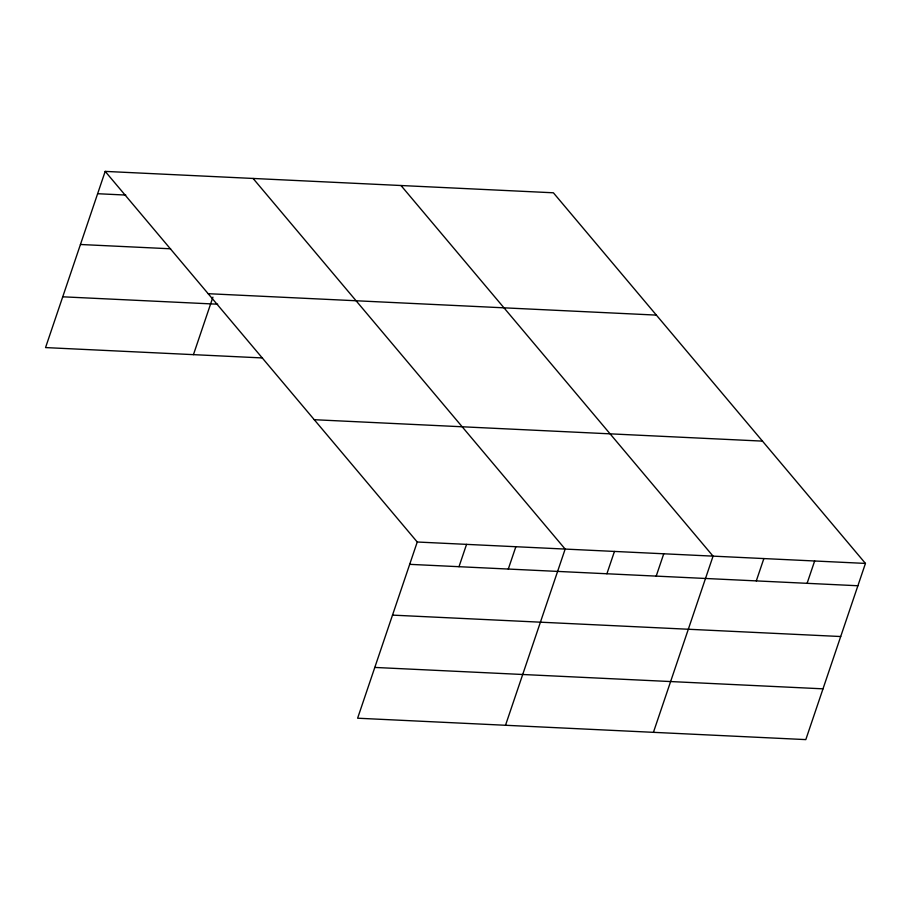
<?xml version="1.0" encoding="UTF-8"?>
<svg xmlns="http://www.w3.org/2000/svg" width="911" height="911" viewBox="0 0 911 911"><rect width="100%" height="100%" fill="white"/><g stroke="black" fill="none" stroke-linecap="round" stroke-linejoin="round"><path stroke-width="1.37" d="M105.186 171.393L417.249 542.011L357.613 718.21L805.814 739.607L865.45 563.419L553.387 192.79L105.186 171.393L45.55 347.581L262.482 357.943M193.451 354.641L212.912 297.157M458.996 566.699L466.557 544.368M508.292 569.056L515.854 546.725M505.514 725.27L565.162 549.082L253.099 178.454M606.897 573.759L614.458 551.428M656.205 576.116L663.755 553.786M653.426 732.33L713.062 556.143L400.999 185.514M756.301 580.899L763.862 558.568M807.1 583.325L814.65 560.994M97.625 193.713L125.798 195.068M80.441 244.49L170.596 248.794M208.163 293.695L656.364 315.104M62.734 296.804L217.683 304.206M314.272 419.709L762.473 441.118M417.249 542.011L865.45 563.419M409.688 564.342L857.889 585.75M392.504 615.119L840.705 636.527M374.797 667.433L822.997 688.83"/></g></svg>
